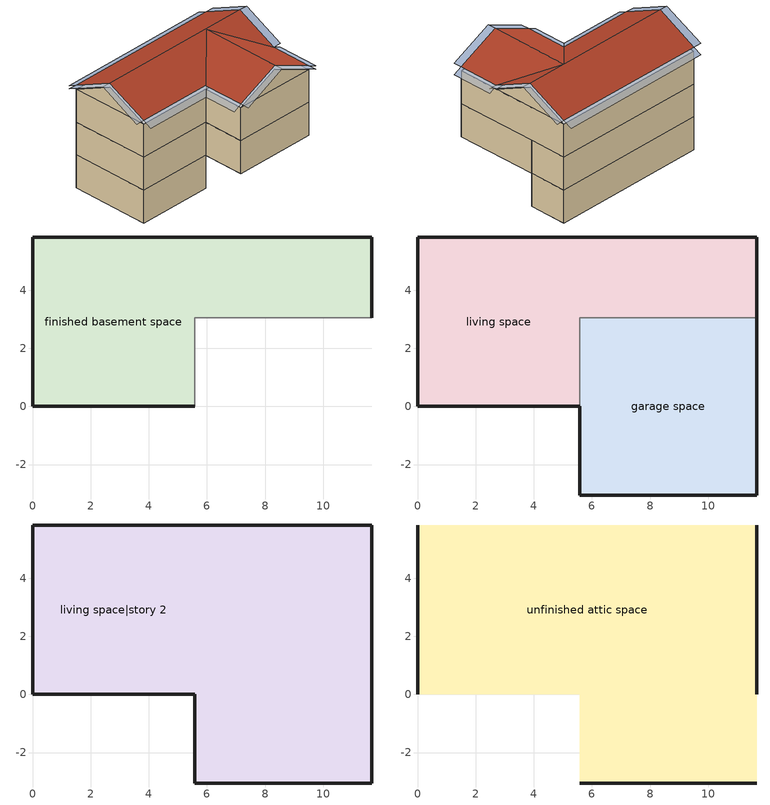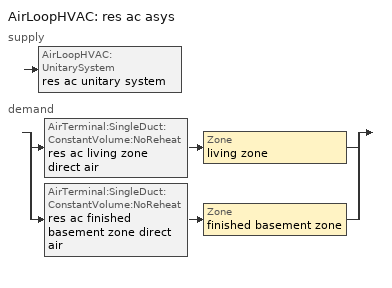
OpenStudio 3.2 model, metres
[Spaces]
finished basement space
 floor foundation: 0,0 0,5.84 11.67,5.84 11.67,3.05 5.58,3.05 5.58,0 z-2.44
 wall foundation: 11.67,3.05 11.67,5.84 0,5.84 0,0 5.58,0 z-2.44:0
 wall adiabatic: 5.58,0 5.58,3.05 11.67,3.05 z-2.44:0
garage space
 floor foundation: 5.58,-3.05 5.58,3.05 11.67,3.05 11.67,-3.05 z0
 wall outside: 5.58,0 5.58,-3.05 11.67,-3.05 11.67,3.05 z0:2.44
 wall to living space: 11.67,3.05 5.58,3.05 5.58,0 z0:2.44
living space
 floor to finished basement space: 0,0 0,5.84 11.67,5.84 11.67,3.05 5.58,3.05 5.58,0 z0
 wall outside: 11.67,3.05 11.67,5.84 0,5.84 0,0 5.58,0 z0:2.44
living space|story 2
 floor to garage space: 11.67,3.05 11.67,-3.05 5.58,-3.05 5.58,3.05 z2.44
 floor to living space: 11.67,5.84 11.67,3.05 5.58,3.05 5.58,0 0,0 0,5.84 z2.44
 wall outside: 0,5.84 0,0 5.58,0 5.58,-3.05 11.67,-3.05 11.67,5.84 0,5.84 z2.44:4.88
unfinished attic space
 floor to living space|story 2: 11.67,5.84 11.67,0 0,0 0,5.84 z4.88; 5.58,-3.05 5.58,0 11.67,0 11.67,-3.05 z4.88
 wall outside: 0,2.92,6.34 0,5.84,4.88 0,0,4.88; 11.67,2.92,6.34 11.67,0,4.88 11.67,5.84,4.88; 5.58,-3.05,4.88 11.67,-3.05,4.88 8.62,-3.05,6.33
 roof outside: 0,2.92,6.64 11.67,2.92,6.64 11.67,5.84,5.18 0,5.84,5.18; 5.58,0,5.17 5.58,-3.05,5.17 8.62,-3.05,6.62 8.62,2.9,6.62; 11.67,0,5.17 8.62,2.9,6.62 8.62,-3.05,6.62 11.67,-3.05,5.17; 0,2.92,6.64 0,0,5.18 5.58,0,5.18 8.62,2.9,6.63 11.67,0,5.18 11.67,2.92,6.64
shading: 4.97,0,4.88 4.97,-3.05,4.88 5.58,-3.05,5.17 5.58,0,5.17; 5.58,-3.66,5.17 8.62,-3.66,6.62 8.62,-3.05,6.62 5.58,-3.05,5.17; 12.28,-3.05,4.88 12.28,0,4.88 11.67,0,5.17 11.67,-3.05,5.17; 8.62,-3.66,6.62 11.67,-3.66,5.17 11.67,-3.05,5.17 8.62,-3.05,6.62; -0.61,5.84,5.18 -0.61,2.92,6.64 0,2.92,6.64 0,5.84,5.18; 12.28,2.92,6.64 12.28,5.84,5.18 11.67,5.84,5.18 11.67,2.92,6.64; 11.67,6.45,4.88 0,6.45,4.88 0,5.84,5.18 11.67,5.84,5.18; -0.61,2.92,6.64 -0.61,0,5.18 0,0,5.18 0,2.92,6.64; 0,-0.61,4.88 5.58,-0.61,4.88 5.58,0,5.18 0,0,5.18; 12.28,0,5.18 12.28,2.92,6.64 11.67,2.92,6.64 11.67,0,5.18
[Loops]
AirLoopHVAC 'res ac asys'
 supply: AirLoopHVAC:UnitarySystem 'res ac unitary system'
 demand: split
  | AirTerminal:SingleDuct:ConstantVolume:NoReheat 'res ac living zone direct air' > Zone 'living zone'
  | AirTerminal:SingleDuct:ConstantVolume:NoReheat 'res ac finished basement zone direct air' > Zone 'finished basement zone'
[Site]
Denver Intl Ap_CO_USA: Latitude {deg}=39.83; Longitude {deg}=-104.65; Time Zone {hr}=-7; Elevation {m}=1650
[ClimateZones]
Climate Zone Institution Name 1=Building America; Climate Zone Document Year 1=0; Climate Zone Value 1=Cold
[Site:WaterMainsTemperature]
Calculation Method=Correlation; Annual Average Outdoor Air Temperature {C}=10.8753; Maximum Difference In Monthly Average Outdoor Air Temperatures {deltaC}=23.1524
[Site:GroundTemperature:Deep]
10.8753, 10.8753, 10.8753, 10.8753, 10.8753, 10.8753, 10.8753, 10.8753, 10.8753, 10.8753, 10.8753, 10.8753
[Building]
Building 1: North Axis {deg}=0; Standards Number of Stories=3; Standards Number of Above Ground Stories=2; Standards Building Type=singlefamilydetached; Standards Number of Living Units=1
[ThermalZone] Use Ideal Air Loads=No
Name | Thermostat
living zone | living zone temperature setpoint
garage zone; unfinished attic zone
finished basement zone | finished basement zone temperature setpoint
[Sizing:Zone] Zone Cooling Design Supply Air Temperature Input Method=SupplyAirTemperature; Zone Cooling Design Supply Air Temperature {C}=14; Zone Cooling Design Supply Air Temperature Difference {deltaC}=11.11; Zone Heating Design Supply Air Temperature Input Method=SupplyAirTemperature; Zone Heating Design Supply Air Temperature {C}=40; Zone Heating Design Supply Air Temperature Difference {deltaC}=11.11; Zone Cooling Design Supply Air Humidity Ratio {kg-H2O/kg-air}=0.0085; Zone Heating Design Supply Air Humidity Ratio {kg-H2O/kg-air}=0.008; Cooling Design Air Flow Method=DesignDay; Heating Design Air Flow Method=DesignDay; Account for Dedicated Outdoor Air System=No; Dedicated Outdoor Air System Control Strategy=NeutralSupplyAir; Dedicated Outdoor Air Low Setpoint Temperature for Design {C}=autosize; Dedicated Outdoor Air High Setpoint Temperature for Design {C}=autosize
living zone; garage zone; unfinished attic zone; finished basement zone
[Zone equipment]
living zone: res bb living zone convective electric, res ac living zone direct air
finished basement zone: res bb finished basement zone convective electric, res ac finished basement zone direct air
[Space]
Name | Space Type | Thermal Zone | Building Unit
garage space | Space Type 1 | garage zone
living space; living space|story 2 | Space Type 2 | living zone | unit 1
unfinished attic space | Space Type 3 | unfinished attic zone
finished basement space | Space Type 4 | finished basement zone | unit 1
[SpaceType]
Name | Standards Space Type
Space Type 1 | garage
Space Type 2 | living
Space Type 3 | unfinished attic
Space Type 4 | finished basement
[BuildingUnit]
unit 1: Building Unit Type=Residential
[External:File]
8760.csv: File=8760.csv
[People:Definition] Number of People Calculation Method=People; Fraction Radiant=0.319734; Sensible Heat Fraction=0.573; Carbon Dioxide Generation Rate {m3/s-W}=0; Enable ASHRAE 55 Comfort Warnings=No; Mean Radiant Temperature Calculation Type=ZoneAveraged
Name | Number of People {people}
res occupants|finished basement space; res occupants|living space | 0.704
res occupants|living space|story 2 | 1.232
[People] Number of People Schedule=occupants; Activity Level Schedule=res occupants activity schedule; Multiplier=1
Name | People Definition | Space or SpaceType
res occupants|finished basement space | res occupants|finished basement space | finished basement space
res occupants|living space | res occupants|living space | living space
res occupants|living space|story 2 | res occupants|living space|story 2 | living space|story 2
[ZoneHVAC:Baseboard:Convective:Electric] Availability Schedule=Always On Discrete; Nominal Capacity {W}=autosize; Efficiency=1
res bb living zone convective electric; res bb finished basement zone convective electric
[Coil:Cooling:DX:SingleSpeed]
res ac cooling coil: Availability Schedule=Always On Discrete; Rated Total Cooling Capacity {W}=autosize; Rated Sensible Heat Ratio=0.740403; Rated COP {W/W}=3.95054; Rated Air Flow Rate {m3/s}=autosize; Rated Evaporator Fan Power Per Volume Flow Rate {W/(m3/s)}=773.391; Total Cooling Capacity Function of Temperature Curve=Cool-Cap-fT1; Total Cooling Capacity Function of Flow Fraction Curve=Cool-Cap-fFF1; Energy Input Ratio Function of Temperature Curve=Cool-EIR-fT1; Energy Input Ratio Function of Flow Fraction Curve=Cool-EIR-fFF1; Part Load Fraction Correlation Curve=Cool-PLF-fPLR1; Minimum Outdoor Dry-Bulb Temperature for Compressor Operation {C}=-25; Nominal Time for Condensate Removal to Begin {s}=1000; Ratio of Initial Moisture Evaporation Rate and Steady State Latent Capacity=1.5; Maximum Cycling Rate {cycles/hr}=3; Latent Capacity Time Constant {s}=45; Condenser Type=AirCooled; Evaporative Condenser Effectiveness=0; Evaporative Condenser Air Flow Rate {m3/s}=Autosize; Evaporative Condenser Pump Rated Power Consumption {W}=Autosize; Crankcase Heater Capacity {W}=0; Maximum Outdoor Dry-Bulb Temperature for Crankcase Heater Operation {C}=12.7778; Basin Heater Capacity {W/K}=0; Basin Heater Setpoint Temperature {C}=10
[Fan:OnOff]
res ac clg supply fan: Availability Schedule=Always On Discrete; Fan Total Efficiency=0.75; Pressure Rise {Pa}=794.58; Maximum Flow Rate {m3/s}=autosize; Motor Efficiency=1; Motor In Airstream Fraction=1; Fan Power Ratio Function of Speed Ratio Curve=Fan On Off Power Curve; Fan Efficiency Ratio Function of Speed Ratio Curve=Fan On Off Efficiency Curve
[AirLoopHVAC:UnitarySystem]
res ac unitary system: Control Type=Load; Controlling Zone or Thermostat Location=living zone; Dehumidification Control Type=None; Availability Schedule=Always On Discrete; Supply Fan=res ac clg supply fan; Fan Placement=BlowThrough; Supply Air Fan Operating Mode Schedule=Always Off Discrete; DX Heating Coil Sizing Ratio=1; Cooling Coil=res ac cooling coil; Use DOAS DX Cooling Coil=No; DOAS DX Cooling Coil Leaving Minimum Air Temperature {C}=2; Latent Load Control=SensibleOnlyLoadControl; Supply Air Flow Rate During Cooling Operation {m3/s}=Autosize; Supply Air Flow Rate During Heating Operation {m3/s}=0; Supply Air Flow Rate When No Cooling or Heating is Required {m3/s}=0; Maximum Supply Air Temperature {C}=48.8889; Maximum Outdoor Dry-Bulb Temperature for Supplemental Heater Operation {C}=21; Maximum Cycling Rate {cycles/hr}=2.5; Heat Pump Time Constant {s}=60; Fraction of On-Cycle Power Use=0.01; Heat Pump Fan Delay Time {s}=60; Ancilliary On-Cycle Electric Power {W}=0; Ancilliary Off-Cycle Electric Power {W}=0
[AirLoopHVAC]
res ac asys: Availability Schedule=Always On Discrete; Design Supply Air Flow Rate {m3/s}=autosize; Design Return Air Flow Fraction of Supply Air Flow=1
[Sizing:System]
res ac asys: Type of Load to Size On=Sensible; Design Outdoor Air Flow Rate {m3/s}=Autosize; Central Heating Maximum System Air Flow Ratio=0.3; Preheat Design Temperature {C}=7; Preheat Design Humidity Ratio {kg-H2O/kg-Air}=0.008; Precool Design Temperature {C}=12.8; Precool Design Humidity Ratio {kg-H2O/kg-Air}=0.008; Central Cooling Design Supply Air Temperature {C}=12.8; Central Heating Design Supply Air Temperature {C}=16.7; Sizing Option=NonCoincident; 100% Outdoor Air in Cooling=Yes; 100% Outdoor Air in Heating=Yes; Central Cooling Design Supply Air Humidity Ratio {kg-H2O/kg-Air}=0.0085; Central Heating Design Supply Air Humidity Ratio {kg-H2O/kg-Air}=0.008; Cooling Design Air Flow Method=DesignDay; Cooling Design Air Flow Rate {m3/s}=0; Heating Design Air Flow Method=DesignDay; Heating Design Air Flow Rate {m3/s}=0; System Outdoor Air Method=ZoneSum; Zone Maximum Outdoor Air Fraction=1; Cooling Supply Air Flow Rate Per Floor Area {m3/s-m2}=0.00996765; Cooling Fraction of Autosized Cooling Supply Air Flow Rate=1; Cooling Supply Air Flow Rate Per Unit Cooling Capacity {m3/s-W}=3.94755e-05; Heating Supply Air Flow Rate Per Floor Area {m3/s-m2}=0.00996765; Heating Fraction of Autosized Heating Supply Air Flow Rate=1; Heating Fraction of Autosized Cooling Supply Air Flow Rate=1; Heating Supply Air Flow Rate Per Unit Heating Capacity {m3/s-W}=3.15882e-05; Cooling Design Capacity Method=CoolingDesignCapacity; Cooling Design Capacity {W}=autosize; Cooling Design Capacity Per Floor Area {W/m2}=234.7; Fraction of Autosized Cooling Design Capacity=1; Heating Design Capacity Method=HeatingDesignCapacity; Heating Design Capacity {W}=autosize; Heating Design Capacity Per Floor Area {W/m2}=157; Fraction of Autosized Heating Design Capacity=1; Central Cooling Capacity Control Method=OnOff
[AirTerminal:SingleDuct:ConstantVolume:NoReheat] Availability Schedule=Always On Discrete; Maximum Air Flow Rate {m3/s}=AutoSize
res ac living zone direct air; res ac finished basement zone direct air
[ThermostatSetpoint:DualSetpoint] Heating Setpoint Temperature Schedule=res heating setpoint; Cooling Setpoint Temperature Schedule=res cooling setpoint
finished basement zone temperature setpoint; living zone temperature setpoint
[Schedule:File]
occupants: External File=8760.csv; Column Number=1; Rows to Skip at Top=1; Number of Hours of Data=8760; Minutes per Item=60
[Schedule:Constant]
Name | Value
res occupants activity schedule | 112.539
Always On Discrete | 1
Always Off Discrete | 0
[Curve:Biquadratic] Minimum Value of x=13.88; Maximum Value of x=23.88; Minimum Value of y=18.33; Maximum Value of y=51.66
Name | Coefficient1 Constant | Coefficient2 x | Coefficient3 x**2 | Coefficient4 y | Coefficient5 y**2 | Coefficient6 x*y
Cool-Cap-fT1 | 1.5509 | -0.0750501 | 0.00309714 | 0.00240111 | -5.0544e-05 | -0.000427281
Cool-EIR-fT1 | -0.304283 | 0.118048 | -0.00342467 | -0.00626191 | 0.000695427 | -0.000469975
[Curve:Quadratic] Minimum Value of x=0
Name | Coefficient1 Constant | Coefficient2 x | Coefficient3 x**2 | Maximum Value of x | Minimum Curve Output | Maximum Curve Output
Cool-PLF-fPLR1 | 0.93 | 0.07 | 0 | 1 | 0.7 | 1
Cool-Cap-fFF1 | 0.718605 | 0.4101 | -0.128705 | 2 | 0 | 2
Cool-EIR-fFF1 | 1.323 | -0.477711 | 0.154712 | 2 | 0 | 2
[Curve:Exponent]
Fan On Off Power Curve: Coefficient1 Constant=1; Coefficient2 Constant=0; Coefficient3 Constant=0; Minimum Value of x=0; Maximum Value of x=1
[Curve:Cubic]
Fan On Off Efficiency Curve: Coefficient1 Constant=1; Coefficient2 x=0; Coefficient3 x**2=0; Coefficient4 x**3=0; Minimum Value of x=0; Maximum Value of x=1
[Schedule:Ruleset]
Name | Default Day Schedule | Summer Design Day Schedule | Winter Design Day Schedule
res heating setpoint | Schedule Day 5 | res heating setpoint summer design | res heating setpoint winter design
res cooling setpoint | Schedule Day 6 | res cooling setpoint summer design | res cooling setpoint winter design
[Schedule:Day]
Schedule Day 5; Schedule Day 6: 24, 0, 0
res heating setpoint allday1; res heating setpoint allday2; res heating setpoint allday3; res heating setpoint allday4; res heating setpoint allday5; res heating setpoint allday6; res heating setpoint allday7; res heating setpoint allday8; res heating setpoint allday9; res heating setpoint allday10; res heating setpoint allday11; res heating setpoint allday12: 24, 0, 21.6667
res heating setpoint winter design; res cooling setpoint winter design: 24, 0, 21.1111
res heating setpoint summer design; res cooling setpoint summer design: 24, 0, 23.8889
res cooling setpoint allday1; res cooling setpoint allday2; res cooling setpoint allday3; res cooling setpoint allday4; res cooling setpoint allday5; res cooling setpoint allday6; res cooling setpoint allday7; res cooling setpoint allday8; res cooling setpoint allday9; res cooling setpoint allday10; res cooling setpoint allday11; res cooling setpoint allday12: 24, 0, 24.4444
[Schedule:Rule] Apply Sunday=Yes; Apply Monday=Yes; Apply Tuesday=Yes; Apply Wednesday=Yes; Apply Thursday=Yes; Apply Friday=Yes; Apply Saturday=Yes; Date Specification Type=DateRange; Start Day=1
Name | Schedule Ruleset | Rule Order | Day Schedule | Start Month | End Month | End Day
res heating setpoint allday rule1 | res heating setpoint | 11 | res heating setpoint allday1 | 1 | 1 | 31
res heating setpoint allday rule2 | res heating setpoint | 10 | res heating setpoint allday2 | 2 | 2 | 28
res heating setpoint allday rule3 | res heating setpoint | 9 | res heating setpoint allday3 | 3 | 3 | 31
res heating setpoint allday rule4 | res heating setpoint | 8 | res heating setpoint allday4 | 4 | 4 | 30
res heating setpoint allday rule5 | res heating setpoint | 7 | res heating setpoint allday5 | 5 | 5 | 31
res heating setpoint allday rule6 | res heating setpoint | 6 | res heating setpoint allday6 | 6 | 6 | 30
res heating setpoint allday rule7 | res heating setpoint | 5 | res heating setpoint allday7 | 7 | 7 | 31
res heating setpoint allday rule8 | res heating setpoint | 4 | res heating setpoint allday8 | 8 | 8 | 31
res heating setpoint allday rule9 | res heating setpoint | 3 | res heating setpoint allday9 | 9 | 9 | 30
res heating setpoint allday rule10 | res heating setpoint | 2 | res heating setpoint allday10 | 10 | 10 | 31
res heating setpoint allday rule11 | res heating setpoint | 1 | res heating setpoint allday11 | 11 | 11 | 30
res heating setpoint allday rule12 | res heating setpoint | 0 | res heating setpoint allday12 | 12 | 12 | 31
res cooling setpoint allday rule1 | res cooling setpoint | 11 | res cooling setpoint allday1 | 1 | 1 | 31
res cooling setpoint allday rule2 | res cooling setpoint | 10 | res cooling setpoint allday2 | 2 | 2 | 28
res cooling setpoint allday rule3 | res cooling setpoint | 9 | res cooling setpoint allday3 | 3 | 3 | 31
res cooling setpoint allday rule4 | res cooling setpoint | 8 | res cooling setpoint allday4 | 4 | 4 | 30
res cooling setpoint allday rule5 | res cooling setpoint | 7 | res cooling setpoint allday5 | 5 | 5 | 31
res cooling setpoint allday rule6 | res cooling setpoint | 6 | res cooling setpoint allday6 | 6 | 6 | 30
res cooling setpoint allday rule7 | res cooling setpoint | 5 | res cooling setpoint allday7 | 7 | 7 | 31
res cooling setpoint allday rule8 | res cooling setpoint | 4 | res cooling setpoint allday8 | 8 | 8 | 31
res cooling setpoint allday rule9 | res cooling setpoint | 3 | res cooling setpoint allday9 | 9 | 9 | 30
res cooling setpoint allday rule10 | res cooling setpoint | 2 | res cooling setpoint allday10 | 10 | 10 | 31
res cooling setpoint allday rule11 | res cooling setpoint | 1 | res cooling setpoint allday11 | 11 | 11 | 30
res cooling setpoint allday rule12 | res cooling setpoint | 0 | res cooling setpoint allday12 | 12 | 12 | 31
